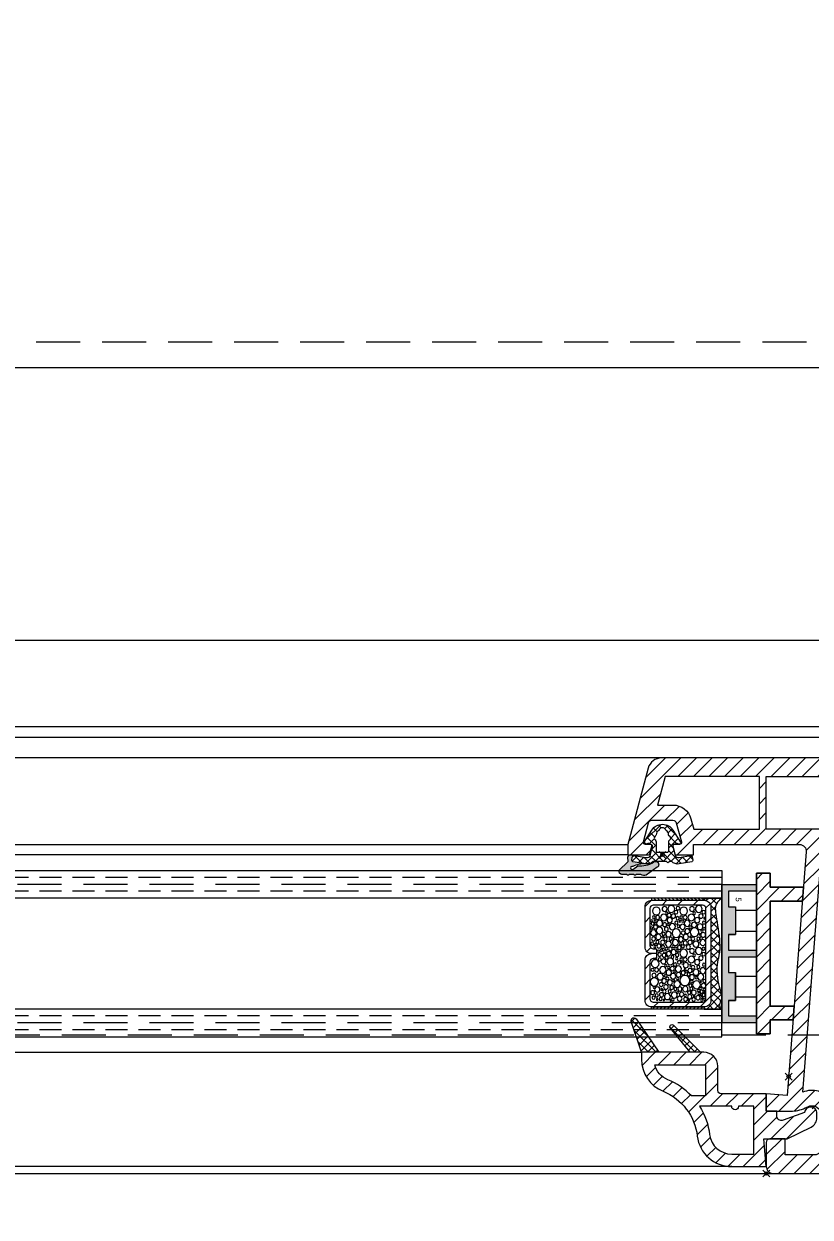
# Model space of a CAD drawing. Header units: millimetres. Extents: x -20000 to 230000, y -17405 to 25402.
# Drawn here: x 55168.9 to 55282.3, y -5978.4 to -5806.1 of the extents above; entities that cross this region are included whole.
import ezdxf

# ---------------------------------------------------------------- set-up
doc = ezdxf.new("R2010")
doc.units = ezdxf.units.MM
doc.header["$PDMODE"] = 35
doc.header["$PDSIZE"] = 0.5
doc.linetypes.add('ACAD_ISO07W100', pattern=[3, 0, -3])
doc.linetypes.add('CACHE', pattern=[9.525, 6.35, -3.175])
doc.layers.get('0').update_dxf_attribs({"lineweight": 13})
doc.layers.get('Defpoints').update_dxf_attribs({"true_color": 0xc2a584})
doc.layers.add('0 - Invisible', color=43, linetype='Continuous', lineweight=0, plot=False)
for name, color, linetype, lineweight in [('1 - Acier', 160, 'Continuous', 13), ('1 - INTERROMPU', 253, 'CACHE', 13), ('1 - Joint', 7, 'Continuous', 13), ('1 - PVC', 7, 'Continuous', 13), ('1 - Silicone', 40, 'Continuous', 13), ('1 - Vitrage', 252, 'Continuous', 13)]:
    doc.layers.add(name, color=color, linetype=linetype, lineweight=lineweight)
doc.layers.add('1 - Cache', color=7, linetype='Continuous', lineweight=0, true_color=0xffffff)
doc.styles.get("Standard").update_dxf_attribs({"font": 'ARIALUNI.TTF'})
doc.styles.add('Texte Poralu', font='tahomabd.ttf')
doc.dimstyles.new('30 - 1000', dxfattribs={"dimtxt": 10, "dimasz": 10, "dimexe": 5, "dimexo": 2.5, "dimgap": 5, "dimtad": 1, "dimdec": 1, "dimtxsty": 'Texte Poralu', "dimcen": 5, "dimazin": 0, "dimtfac": 1, "dimtdec": 1, "dimtmove": 0, "dimatfit": 3, "dimfxl": 1, "dimarcsym": 0})
pattern_1 = [(45, (-2912.3842, -784.6884), (-0.561266, 0.561266), []), (135, (-2912.3842, -784.6884), (-0.561266, -0.561266), [])]

# ---------------------------------------------------------------- blocks, each defined once
blk = doc.blocks.new('*U291')
at = {"layer": '1 - Acier'}
h = blk.add_hatch(dxfattribs=at)
h.set_pattern_fill('ANSI31', color=256, scale=0.5, style=0)
h.set_pattern_definition([(45, (-53.198, 0), (-1.12253, 1.12253), [])])
h.paths.add_polyline_path([(-1.19, 10.35, -0.414214), (-0.71, 9.87), (-0.71, 9.39), (0, 9.39), (0, 10.11, 0.414214), (-0.95, 11.06), (-6.75, 11.06, 0.414214), (-7.7, 10.11), (-7.7, 2.51, 0.414214), (-6.75, 1.56), (6.75, 1.56, 0.414214), (7.7, 2.51), (7.7, 10.11, 0.414214), (6.75, 11.06), (0.95, 11.06, 0.414214), (0, 10.11), (0, 9.39), (0.71, 9.39), (0.71, 9.87, -0.414214), (1.19, 10.35), (6.51, 10.35, -0.414214), (6.99, 9.87), (6.99, 2.75, -0.414214), (6.51, 2.27), (-6.51, 2.27, -0.414214), (-6.99, 2.75), (-6.99, 9.87, -0.414214), (-6.51, 10.35)])
at = {"layer": '1 - Silicone'}
h = blk.add_hatch(dxfattribs=at)
h.set_pattern_fill('ANSI31', color=256, scale=3, style=0)
h.set_pattern_definition([(135, (89.45962, 19.9178), (0.265165, 0.265165), [])])
h.paths.add_polyline_path([(-8, 2.51), (-7.7, 2.51), (-7.7, 10.11), (-8, 10.11)])
h = blk.add_hatch(dxfattribs=at)
h.set_pattern_fill('ANSI31', color=256, scale=3, style=0)
h.set_pattern_definition([(45, (-89.45962, 19.9178), (-0.265165, 0.265165), [])])
h.paths.add_polyline_path([(8, 10.11), (7.7, 10.11), (7.7, 2.51), (8, 2.51)])
h = blk.add_hatch(dxfattribs=at)
h.set_pattern_fill('ANSI37', color=256, scale=0.25, style=0)
h.set_pattern_definition([(45, (-53.198, 0), (-0.561266, 0.561266), []), (135, (-53.198, 0), (-0.561266, -0.561266), [])])
edge = h.paths.add_edge_path()
edge.add_arc((-6.75, 2.51), 0.95, 180, 270, ccw=False)
edge.add_line((-7.7, 2.51), (-8, 2.51))
edge.add_line((-8, 2.51), (-8, 0))
edge.add_spline(control_points=[(-8, 0), (-7.75, 0.3), (-7.07, 1.12), (-5.05, 0.73), (-1.23, 0.13), (0.48, 0.41), (1.65, 0.75), (4.92, 0.57), (6.11, -0.43), (7.45, 0.54), (7.9, 0.1), (8, 0)], knot_values=[0, 0, 0, 0, 1.112924, 3.032488, 5.381325, 7.006548, 8.100712, 8.980186, 10.784819, 12.190253, 12.587238, 12.587238, 12.587238, 12.587238], degree=3, periodic=0)
edge.add_line((8, 0), (8, 2.51))
edge.add_line((8, 2.51), (7.7, 2.51))
edge.add_arc((6.75, 2.51), 0.95, -90, 0, ccw=False)
edge.add_line((6.75, 1.56), (-6.75, 1.56))
at = {"layer": '0 - Invisible'}
for p, q in [((-8, 2.51), (-8, 0)), ((8, 2.51), (8, 0))]:
    blk.add_line(p, q, dxfattribs=at)
at = {"layer": '1 - Acier'}
blk.add_lwpolyline([(0, 9.39), (0, 10.11, 0.414214), (-0.95, 11.06), (-6.75, 11.06, 0.414214), (-7.7, 10.11), (-7.7, 2.51, 0.414214), (-6.75, 1.56), (6.75, 1.56, 0.414214), (7.7, 2.51), (7.7, 10.11, 0.414214), (6.75, 11.06), (0.95, 11.06, 0.414214), (0, 10.11)], format="xyb", dxfattribs=at)
blk.add_lwpolyline([(0.71, 9.39), (0.71, 9.87, -0.414214), (1.19, 10.35), (6.51, 10.35, -0.414214), (6.99, 9.87), (6.99, 2.75, -0.414214), (6.51, 2.27), (-6.51, 2.27, -0.414214), (-6.99, 2.75), (-6.99, 9.87, -0.414214), (-6.51, 10.35), (-1.19, 10.35, -0.414214), (-0.71, 9.87), (-0.71, 9.39)], format="xyb", close=True, dxfattribs=at)
at = {"layer": '1 - PVC'}
for centre, radius in [((-6.14, 9.44), 0.563), ((-5.22, 8.34), 0.486), ((-5.22, 9.24), 0.282), ((-5.24, 9.8), 0.205), ((-4.73, 10.08), 0.13), ((-4.7, 9.6), 0.154), ((-4.39, 8.96), 0.435), ((-4.33, 9.97), 0.219), ((-4.32, 9.56), 0.16), ((-3.85, 9.55), 0.293), ((-3.7, 10.13), 0.171), ((-3.32, 8.96), 0.479), ((-2.99, 9.84), 0.435), ((-2.4, 9.14), 0.384), ((-2.4, 8.5), 0.128), ((-2.12, 9.83), 0.286), ((-1.63, 8.52), 0.307), ((-1.66, 9.27), 0.23), ((-1.42, 10.03), 0.232), ((-1.32, 9.57), 0.149), ((-1.09, 9.06), 0.286), ((-0.96, 8.47), 0.236), ((-0.96, 9.65), 0.164), ((-0.48, 8.7), 0.186), ((-0.35, 9.09), 0.156), ((0.14, 8.96), 0.267), ((0.83, 8.93), 0.241), ((1.13, 8.4), 0.358), ((1.44, 9.6), 0.563), ((2.36, 8.5), 0.486), ((2.36, 9.39), 0.282), ((2.34, 9.96), 0.205), ((3.13, 9.76), 0.302), ((3.33, 8.89), 0.472), ((4.09, 9.72), 0.597), ((3.95, 8.32), 0.335), ((4.47, 8.73), 0.282), ((4.87, 9.75), 0.154), ((5.18, 9.29), 0.384), ((5.18, 8.65), 0.128), ((5.64, 9.96), 0.283), ((5.95, 8.68), 0.307), ((6.03, 9.37), 0.243), ((6.36, 9.83), 0.229), ((6.56, 8.8), 0.219), ((6.61, 9.29), 0.138), ((-6.44, 7.27), 0.486), ((-6.44, 8.24), 0.358), ((-5.83, 7.94), 0.179), ((-5.53, 7.57), 0.277), ((-5.42, 6.96), 0.307), ((-4.83, 7.5), 0.384), ((-4.17, 8.23), 0.279), ((-4.22, 7.73), 0.13), ((-3.89, 7.12), 0.435), ((-3.54, 7.99), 0.282), ((-2.95, 6.56), 0.602), ((-2.8, 7.68), 0.397), ((-2.86, 8.38), 0.223), ((-2.12, 8.11), 0.256), ((-2.14, 7.35), 0.23), ((-2.23, 6.89), 0.132), ((-1.6, 6.68), 0.435), ((-1.37, 7.68), 0.435), ((-1.02, 6.94), 0.179), ((-0.68, 7.4), 0.267), ((-0.71, 7.96), 0.186), ((-0.22, 6.94), 0.362), ((-0.3, 8.19), 0.22), ((0.01, 7.65), 0.337), ((0.24, 8.32), 0.276), ((0.49, 7.09), 0.206), ((0.6, 7.94), 0.219), ((1.13, 7.42), 0.486), ((1.6, 6.73), 0.256), ((1.75, 8.09), 0.179), ((2, 7.65), 0.189), ((2.16, 7.12), 0.307), ((2.75, 7.65), 0.384), ((2.65, 6.81), 0.164), ((3.26, 7.02), 0.401), ((3.19, 8.08), 0.209), ((3.59, 7.84), 0.21), ((3.9, 6.94), 0.153), ((4.16, 7.47), 0.361), ((4.4, 6.44), 0.474), ((4.82, 8.05), 0.334), ((4.9, 7.21), 0.276), ((5.11, 6.68), 0.23), ((5.46, 8.27), 0.256), ((5.44, 7.5), 0.23), ((5.98, 6.84), 0.435), ((6.21, 7.83), 0.435), ((6.64, 7.04), 0.195), ((6.72, 8.34), 0.102), ((6.74, 7.37), 0.105), ((-6.55, 6.32), 0.257), ((-6.14, 5.48), 0.563), ((-5.98, 6.58), 0.256), ((-5.22, 5.27), 0.282), ((-5.24, 5.84), 0.205), ((-5.11, 6.37), 0.232), ((-4.7, 5.63), 0.154), ((-4.7, 6.02), 0.138), ((-4.37, 4.98), 0.435), ((-4.47, 6.53), 0.23), ((-3.87, 5.65), 0.37), ((-3.97, 6.23), 0.189), ((-3.24, 4.96), 0.342), ((-2.98, 5.56), 0.277), ((-2.4, 5.17), 0.384), ((-2.06, 5.89), 0.366), ((-1.53, 5.25), 0.309), ((-1.4, 5.97), 0.162), ((-1.04, 5.61), 0.22), ((-0.89, 6.12), 0.276), ((-0.71, 6.6), 0.195), ((-0.07, 5.48), 0.563), ((-0.38, 6.3), 0.181), ((0.21, 6.43), 0.257), ((0.72, 6.5), 0.179), ((0.85, 5.27), 0.282), ((0.83, 5.84), 0.205), ((1.26, 6.14), 0.261), ((1.36, 5.63), 0.154), ((1.67, 5.17), 0.384), ((2.21, 6.25), 0.447), ((2.31, 5.3), 0.138), ((2.62, 5.07), 0.17), ((2.78, 5.56), 0.299), ((3.06, 6.22), 0.338), ((3.88, 5.32), 0.739), ((3.6, 6.37), 0.171), ((5.11, 5.25), 0.387), ((5.11, 6.02), 0.292), ((5.56, 6.32), 0.154), ((5.87, 5.79), 0.309), ((6.03, 5.25), 0.179), ((6.51, 6.07), 0.344), ((6.59, 5.22), 0.286), ((-6.44, 3.31), 0.486), ((-6.44, 4.28), 0.358), ((-5.83, 3.97), 0.179), ((-5.22, 4.38), 0.486), ((-4.83, 3.54), 0.384), ((-4.16, 3.99), 0.381), ((-3.88, 3.12), 0.422), ((-3.8, 4.55), 0.202), ((-3.08, 3.92), 0.63), ((-2.4, 4.53), 0.128), ((-2.12, 4.15), 0.256), ((-2.14, 3.38), 0.23), ((-1.63, 4.56), 0.307), ((-1.37, 3.71), 0.435), ((-0.94, 4.81), 0.309), ((-0.38, 3.31), 0.486), ((-0.38, 4.28), 0.358), ((0.24, 3.97), 0.179), ((0.85, 4.38), 0.486), ((1.24, 3.54), 0.384), ((1.67, 4.53), 0.128), ((1.95, 4.15), 0.256), ((1.93, 3.38), 0.23), ((2.44, 4.56), 0.307), ((2.7, 3.71), 0.435), ((3, 4.76), 0.216), ((3.36, 3.03), 0.463), ((3.4, 4.29), 0.355), ((3.48, 3.68), 0.167), ((4.03, 4.31), 0.192), ((4.5, 3.63), 0.567), ((4.61, 4.52), 0.239), ((5.08, 4.38), 0.236), ((5.31, 3.38), 0.181), ((5.62, 4.02), 0.343), ((5.62, 4.69), 0.243), ((5.77, 3.28), 0.186), ((6.23, 4.61), 0.324), ((6.13, 3.97), 0.106), ((6.38, 3.43), 0.307), ((6.61, 4.05), 0.263), ((6.72, 4.74), 0.114), ((-5.98, 2.61), 0.256), ((-5.42, 3), 0.307), ((-5.1, 2.47), 0.125), ((-4.47, 2.56), 0.23), ((-3.58, 2.47), 0.165), ((-3.24, 2.86), 0.171), ((-2.7, 2.67), 0.343), ((-2.78, 3.14), 0.112), ((-2.21, 2.94), 0.203), ((-1.6, 2.72), 0.435), ((-0.71, 2.61), 0.2), ((0.09, 2.61), 0.256), ((0.65, 3), 0.307), ((1.6, 2.56), 0.23), ((2.47, 2.72), 0.435), ((3.96, 2.51), 0.217), ((4.06, 3), 0.0725), ((4.62, 2.61), 0.33), ((5.03, 3.08), 0.186), ((5.16, 2.51), 0.186), ((5.51, 2.9), 0.232), ((5.54, 2.46), 0.106), ((5.98, 2.61), 0.229), ((6, 3), 0.0923), ((6.33, 2.85), 0.149), ((6.59, 2.54), 0.149), ((6.72, 2.9), 0.156)]:
    blk.add_circle(centre, radius, dxfattribs=at)
at = {"layer": '1 - Silicone'}
for points in [[(-8, 10.11), (-7.7, 10.11), (-7.7, 2.51), (-8, 2.51)], [(8, 10.11), (7.7, 10.11), (7.7, 2.51), (8, 2.51)]]:
    blk.add_lwpolyline(points, close=True, dxfattribs=at)
blk.add_open_spline([(-8, 0), (-7.75, 0.3), (-7.07, 1.12), (-5.05, 0.73), (-1.23, 0.13), (0.48, 0.41), (1.65, 0.75), (4.92, 0.57), (6.11, -0.43), (7.45, 0.54), (7.9, 0.1), (8, 0)], degree=3, knots=[0, 0, 0, 0, 1.112924, 3.032488, 5.381325, 7.006548, 8.100712, 8.980186, 10.784819, 12.190253, 12.587238, 12.587238, 12.587238, 12.587238], dxfattribs=at)
blk = doc.blocks.new('Rehau - Support calle de vitrage')
at = {"layer": '1 - PVC'}
h = blk.add_hatch(dxfattribs=at)
h.set_pattern_fill('ANSI31', color=256, scale=0.5, angle=180, style=0)
h.set_pattern_definition([(225, (-99742.6855, -319414.7135), (1.122532015, -1.122532015), [])])
h.paths.add_polyline_path([(7.57, 4.05), (7.57, 0.6), (9.57, 0.75), (9.57, 4.05), (11.59, 4.05), (11.59, 6.05), (-11.59, 6.05), (-11.59, 4.05), (-9.57, 4.05), (-9.57, -0.75), (-7.57, -0.6), (-7.57, 4.05)])
for p, q in [((-11.59, 4.05), (-11.59, 6.05)), ((-11.59, 6.05), (11.59, 6.05)), ((11.59, 6.05), (11.59, 4.05)), ((-9.57, 4.05), (-11.59, 4.05)), ((-9.57, -0.75), (-9.57, 4.05)), ((7.57, 4.05), (-7.57, 4.05)), ((-7.57, 4.05), (-7.57, -0.6)), ((7.57, 0.6), (7.57, 4.05)), ((11.59, 4.05), (9.57, 4.05)), ((9.57, 4.05), (9.57, 0.75)), ((9.57, 0.75), (7.57, 0.6)), ((-7.57, -0.6), (-9.57, -0.75))]:
    blk.add_line(p, q, dxfattribs=at)
blk.add_lwpolyline([(-11.59, 6.05), (-11.59, 4.05), (-9.57, 4.05), (-9.57, -0.75), (-7.57, -0.6), (-7.57, 4.05), (7.57, 4.05), (7.57, 0.6), (9.57, 0.75), (9.57, 4.05), (11.59, 4.05), (11.59, 6.05)], close=True, dxfattribs=at)
blk = doc.blocks.new('Rehau - Doucine 16.5x18')
at = {"layer": '1 - Joint', "linetype": 'ByBlock'}
h = blk.add_hatch(dxfattribs=at)
h.set_pattern_fill('ANSI37', color=256, scale=0.25, style=0)
h.set_pattern_definition(pattern_1)
h.paths.add_polyline_path([(-8.5, 15.5), (-8.5, 18), (-12.97, 19.48, 0.080019), (-13.1, 19.5, 0.414214), (-13.5, 19.1, 0.24877), (-13.32, 18.77)])
h = blk.add_hatch(dxfattribs=at)
h.set_pattern_fill('ANSI37', color=256, scale=0.25, style=0)
h.set_pattern_definition(pattern_1)
h.paths.add_polyline_path([(-8.5, 9.5), (-8.5, 11), (-12.01, 13.86, 0.631799), (-12.5, 13.62, 0.198912), (-12.41, 13.41)])
at = {"layer": '1 - PVC', "linetype": 'ByBlock'}
h = blk.add_hatch(dxfattribs=at)
h.set_pattern_fill('ANSI31', color=256, scale=0.5, style=0)
h.set_pattern_definition([(45, (-2912.3842, -784.6884), (-1.122532, 1.122532), [])])
h.paths.add_polyline_path([(-3, 7, -0.414214), (-2.5, 6.5), (-2.5, 0), (0, 0), (0, -1.5), (0.66, -1.5, -0.520567), (1.31, -2.44), (0.2, -5.5, 0.381131), (-0.6, -6.4, 0.414214), (0.3, -7.3), (0.94, -7.3, 0.285279), (2.29, -6.46), (4, -3), (4, 0.35), (8, 0), (8, 5, 0.379901), (3.59, 9.96, -0.272736), (-2.87, 14.89, 0.304849), (-7.5, 18), (-8.5, 18), (-8.5, 15.5), (-8.5, 11), (-8.5, 9.5), (-8.5, 9, 0.414214), (-6.5, 7)])
h.paths.add_polyline_path([(-6.7, 8.8), (-6.7, 16.1, -0.237024), (-4.54, 14.21, 0.106788), (-2.2, 10.79), (-2.2, 8.8)], flags=16)
h.paths.add_polyline_path([(-0.7, 9.63, 0.111788), (3.38, 8.18, -0.379901), (6.2, 5), (6.2, 1.8), (-0.7, 1.8), (-0.7, 4, 1), (-0.7, 5)], flags=16)
at = {"layer": '1 - Joint', "linetype": 'ByBlock'}
for points in [[(-8.5, 18), (-12.97, 19.48, 0.080019), (-13.1, 19.5, 0.414214), (-13.5, 19.1, 0.24877), (-13.32, 18.77), (-8.5, 15.5)], [(-8.5, 11), (-12.01, 13.86, 0.172454), (-12.2, 13.92, 0.414214), (-12.5, 13.62, 0.198912), (-12.41, 13.41), (-8.5, 9.5)]]:
    blk.add_lwpolyline(points, format="xyb", dxfattribs=at)
at = {"layer": '1 - PVC', "linetype": 'ByBlock'}
for points in [[(0.3, -7.3, -0.414214), (-0.6, -6.4, -0.381131), (0.2, -5.5), (1.31, -2.44, 0.520567), (0.66, -1.5), (0, -1.5), (0, 0), (-2.5, 0), (-2.5, 6.5, 0.414214), (-3, 7), (-6.5, 7, -0.414214), (-8.5, 9), (-8.5, 9.5), (-8.5, 11), (-8.5, 15.5), (-8.5, 18), (-7.5, 18, -0.304849), (-2.87, 14.89, 0.272736), (3.59, 9.96, -0.379901), (8, 5), (8, 0), (4, 0.35), (4, -3), (2.29, -6.46, -0.285279), (0.94, -7.3)], [(-2.2, 10.79, -0.106788), (-4.54, 14.21, 0.237024), (-6.7, 16.1), (-6.7, 8.8), (-2.2, 8.8)], [(3.38, 8.18, -0.379901), (6.2, 5), (6.2, 1.8), (-0.7, 1.8), (-0.7, 4, 1), (-0.7, 5), (-0.7, 9.63, 0.111788)]]:
    blk.add_lwpolyline(points, format="xyb", close=True, dxfattribs=at)
blk = doc.blocks.new('*U293')
at = {"layer": '1 - Joint', "linetype": 'ByBlock'}
blk.add_hatch(color=256, dxfattribs=at).paths.add_polyline_path([(2.84, 3.14), (2.84, 3.78, 0.57735), (2.84, 4.13), (2.84, 4.79, 0.57735), (2.84, 5.13), (2.84, 5.85, 0.419335), (2.27, 6.28), (0.94, 4.97), (0.31, 5, 0.477659), (0, 4.65), (0.11, 4.02, -0.406954), (0.36, 4.36), (0.75, 4.43, -0.418679), (0.98, 4.27), (1.3, 2.36, -0.125286), (1.66, 4.3, -1.387029), (2.11, 4.3), (1.59, 3.57, -0.153631), (1.05, 1.3, 0.167659), (0.93, 1.03), (0.93, 0.96, 0.744987), (1.78, 0.78), (2.91, 2.37, 0.250622)])
h = blk.add_hatch(dxfattribs=at)
h.set_pattern_fill('ANSI37', color=256, scale=0.25, style=0)
h.paths.add_polyline_path([(0.93, 0.96, -0.041156), (0.93, 1.03), (0.93, 1.36, 0.277105), (1.3, 2.36), (0.98, 4.27, 0.414214), (0.75, 4.43), (0.36, 4.36, 0.406954), (0.11, 4.02), (0.4, 2.34, -0.388879), (0.04, 1.77), (-1.23, 1.43, -0.414214), (-1.53, 1.73), (-1.53, 2.01), (-1.71, 2.01), (-1.54, 2.38, 0.109518), (-1.53, 2.46, 0.414214), (-1.73, 2.66, 0.140872), (-1.83, 2.63), (-3.58, 1.54, 0.258271), (-4.42, 0.01, 0.258271), (-3.58, -1.51), (-1.83, -2.61, 0.140872), (-1.73, -2.64, 0.414214), (-1.53, -2.44, 0.109518), (-1.54, -2.35), (-1.71, -1.99), (-1.53, -1.99), (-1.53, -1.79, -0.414214), (-1.23, -1.49), (0.04, -1.83, -0.388879), (0.4, -2.4), (0.1, -4.07, 0.043661), (0.1, -4.1, 0.36397), (0.27, -4.3), (0.76, -4.39, 0.037727), (0.79, -4.39, 0.370694), (0.99, -4.22), (1.31, -2.39, 0.271381), (0.93, -1.34), (0.93, -0.99, 1), (0.93, -0.59)])
h.paths.add_polyline_path([(-0.37, 0.71), (-0.37, -0.69, -0.414214), (-0.57, -0.89), (-1.9, -0.89, 0.267949), (-2.16, -1.04, -0.267949), (-2.42, -1.19, -0.271324), (-2.68, -1.04, 0.243431), (-2.91, -0.88, -0.210605), (-3.54, -0.52, 0.11634), (-3.65, -0.43, -0.281921), (-3.92, 0.01, -0.281921), (-3.65, 0.46, 0.11634), (-3.54, 0.55, -0.210605), (-2.91, 0.91, 0.243431), (-2.68, 1.06, -0.271324), (-2.42, 1.21, -0.267949), (-2.16, 1.06, 0.267949), (-1.9, 0.91), (-0.57, 0.91, -0.414214)], flags=16)
at = {"layer": '0 - Invisible', "linetype": 'ByBlock'}
blk.add_point((0, 0), dxfattribs=at)
at = {"layer": '1 - Joint', "linetype": 'ByBlock'}
for points in [[(2.11, 4.3), (1.59, 3.57, -0.153631), (1.05, 1.3, 1.13268), (1.78, 0.78), (2.91, 2.37, 0.250622), (2.84, 3.14), (2.84, 3.78, 0.57735), (2.84, 4.13), (2.84, 4.79, 0.57735), (2.84, 5.13), (2.84, 5.85, 0.419335), (2.27, 6.28), (0.94, 4.97), (0.31, 5, 0.477659), (0, 4.65), (0.4, 2.34, -0.388879), (0.04, 1.77), (-1.23, 1.43, -0.414214), (-1.53, 1.73), (-1.53, 2.01), (-1.71, 2.01), (-1.54, 2.38, 0.109518), (-1.53, 2.46, 0.414214), (-1.73, 2.66, 0.140872), (-1.83, 2.63), (-3.58, 1.54, 0.258271), (-4.42, 0.01, 0.258271), (-3.58, -1.51), (-1.83, -2.61, 0.140872), (-1.73, -2.64, 0.414214), (-1.53, -2.44, 0.109518), (-1.54, -2.35), (-1.71, -1.99), (-1.53, -1.99), (-1.53, -1.79, -0.414214), (-1.23, -1.49), (0.04, -1.83, -0.388879), (0.4, -2.4), (0.1, -4.07, 0.043661), (0.1, -4.1, 0.36397), (0.27, -4.3), (0.76, -4.39, 0.037727), (0.79, -4.39, 0.370694), (0.99, -4.22), (1.31, -2.39, 0.271381), (0.93, -1.34), (0.93, -0.99, 1), (0.93, -0.59), (0.93, 1.36, 0.277105), (1.3, 2.36, -0.125286), (1.66, 4.3, -1.387029)], [(-3.65, 0.46, 0.11634), (-3.54, 0.55, -0.210605), (-2.91, 0.91, 0.243431), (-2.68, 1.06, -0.271324), (-2.42, 1.21, -0.267949), (-2.16, 1.06, 0.267949), (-1.9, 0.91), (-0.57, 0.91, -0.414214), (-0.37, 0.71), (-0.37, -0.69, -0.414214), (-0.57, -0.89), (-1.9, -0.89, 0.267949), (-2.16, -1.04, -0.267949), (-2.42, -1.19, -0.271324), (-2.68, -1.04, 0.243431), (-2.91, -0.88, -0.210605), (-3.54, -0.52, 0.11634), (-3.65, -0.43, -0.281921), (-3.92, 0.01, -0.281921)]]:
    blk.add_lwpolyline(points, format="xyb", close=True, dxfattribs=at)
blk.add_lwpolyline([(1.3, 2.36), (0.98, 4.27, 0.414214), (0.75, 4.43), (0.36, 4.36, 0.406954), (0.11, 4.02)], format="xyb", dxfattribs=at)
blk = doc.blocks.new('*U289')
at = {"layer": '1 - PVC', "linetype": 'ByBlock', "lineweight": -2}
h = blk.add_hatch(color=0, dxfattribs=at)
h.dxf.hatch_style = 1
h.paths.add_polyline_path([(-2.75, -4), (-0.5, -4), (-0.5, 0), (0.5, 0), (0.5, -4), (2.75, -4), (2.75, -3), (6.75, -3), (6.75, -4), (9, -4), (9, 0), (10, 0), (10, -5), (-10, -5), (-10, 0), (-9, 0), (-9, -4), (-6.75, -4), (-6.75, -3), (-2.75, -3)])
at = {"layer": '1 - PVC', "color": 0, "linetype": 'ByBlock', "lineweight": -2}
for p, q in [((-10, -5), (-10, 0)), ((-10, 0), (-9, 0)), ((-10, 0), (10, 0)), ((-10, -5), (-10, 0)), ((-9, 0), (-9, -4)), ((-9, 0), (-9, -4)), ((-6.25, -3), (-6.25, 0)), ((-3.25, -3), (-3.25, 0)), ((-0.5, -4), (-0.5, 0)), ((-0.5, 0), (0.5, 0)), ((-0.5, -4), (-0.5, 0)), ((0.5, 0), (0.5, -4)), ((0.5, 0), (0.5, -4)), ((3.25, -3), (3.25, 0)), ((6.25, -3), (6.25, 0)), ((9, -4), (9, 0)), ((9, 0), (10, 0)), ((9, -4), (9, 0)), ((10, 0), (10, -5)), ((10, 0), (10, -5)), ((-6.75, -4), (-6.75, -3)), ((-6.75, -3), (-2.75, -3)), ((-6.75, -3), (-2.75, -3)), ((-6.75, -4), (-6.75, -3)), ((-2.75, -3), (-2.75, -4)), ((-2.75, -4), (-2.75, -3)), ((2.75, -4), (2.75, -3)), ((2.75, -3), (6.75, -3)), ((6.75, -3), (2.75, -3)), ((2.75, -4), (2.75, -3)), ((6.75, -3), (6.75, -4)), ((6.75, -4), (6.75, -3)), ((10, -5), (-10, -5)), ((10, -5), (-10, -5)), ((-10, -5), (10, -5)), ((-9, -4), (-6.75, -4)), ((-9, -4), (-6.75, -4)), ((-2.75, -4), (-0.5, -4)), ((-2.75, -4), (-0.5, -4)), ((0.5, -4), (2.75, -4)), ((0.5, -4), (2.75, -4)), ((6.75, -4), (9, -4)), ((6.75, -4), (9, -4))]:
    blk.add_line(p, q, dxfattribs=at)
at = {"color": 0, "linetype": 'ByBlock', "lineweight": -2}
blk.add_text('5', height=0.8, dxfattribs=at).set_placement((-8.12, -2.98))
blk = doc.blocks.new('*U413')
at = {"layer": '0 - Invisible'}
blk.add_point((-5, 520.22), dxfattribs=at)
at = {"layer": '1 - PVC'}
for p, q in [((9, -1), (9, 518)), ((8, 512), (8, 5)), ((-51, 501.88), (-51, 15.12)), ((-8.5, 18), (-8.5, 499)), ((-38.5, 20), (-38.5, 497)), ((-37, 497), (-37, 20))]:
    blk.add_line(p, q, dxfattribs=at)
at = {"layer": '1 - Vitrage', "linetype": 'CACHE', "ltscale": 0.5}
for p, q in [((-33.75, 510.56), (-33.75, 6.44)), ((-31.75, 510.56), (-31.75, 6.44)), ((-13.75, 510.56), (-13.75, 6.44)), ((-11.75, 510.56), (-11.75, 6.44))]:
    blk.add_line(p, q, dxfattribs=at)
at = {"layer": '1 - Vitrage', "linetype": 'CACHE'}
for p, q in [((-32.75, 510.56), (-32.75, 6.44)), ((-12.75, 510.56), (-12.75, 6.44))]:
    blk.add_line(p, q, dxfattribs=at)
at = {"layer": '1 - Vitrage'}
for points in [[(-34.75, 510.56), (-30.75, 510.56), (-30.75, 6.44), (-34.75, 6.44)], [(-10.75, 510.56), (-14.75, 510.56), (-14.75, 6.44), (-10.75, 6.44)]]:
    blk.add_lwpolyline(points, close=True, dxfattribs=at)
at = {"xscale": -1, "rotation": 180}
for name, p in [('Rehau - Doucine 16.5x18', (0, 517)), ('Rehau - Support calle de vitrage', (-22.75, 521.61)), ('*U291', (-22.75, 510.56)), ('*U293', (-37, 502.02))]:
    blk.add_blockref(name, p, dxfattribs=at)
blk.add_blockref('*U289', (-22.75, 515.56))
blk = doc.blocks.new('Rehau - Gamme Performance - Z55')
at = {"layer": '1 - PVC'}
h = blk.add_hatch(dxfattribs=at)
h.set_pattern_fill('ANSI31', color=256, scale=0.5, angle=90, style=0)
h.set_pattern_definition([(225, (0, 0), (-1.122532, 1.122532), [])])
edge = h.paths.add_edge_path(flags=16)
edge.add_line((-65.87, 51.2), (-65.47, 49.7))
edge.add_line((-65.47, 49.7), (-56, 49.7))
edge.add_line((-56, 49.7), (-56, 57.3))
edge.add_line((-56, 57.3), (-69.58, 57.3))
edge.add_line((-69.58, 57.3), (-70.68, 53.2))
edge.add_line((-70.68, 53.2), (-68.48, 53.2))
edge.add_arc((-68.48, 50.5), 2.7, 15, 90, ccw=False)
h.paths.add_polyline_path([(-27.2, 57.3), (-27.2, 49.7), (-55, 49.7), (-55, 57.3)], flags=16)
edge = h.paths.add_edge_path()
edge.add_line((-52.3, 5), (-54.5, 5))
edge.add_arc((-54.5, 4.5), 0.5, 90, 180)
edge.add_line((-55, 4.5), (-55, 1))
edge.add_arc((-54, 1), 1, 180, 270)
edge.add_line((-54, 0), (-2, 0))
edge.add_arc((-2, 2), 2, 270, 360)
edge.add_line((0, 2), (0, 14))
edge.add_line((0, 14), (-3.01, 14))
edge.add_arc((-3.01, 13.8), 0.2, 90, 165)
edge.add_line((-3.2, 13.85), (-3.49, 12.75))
edge.add_arc((-3.3, 12.7), 0.2, 165, 270)
edge.add_line((-3.3, 12.5), (-2.3, 12.5))
edge.add_arc((-2.3, 12.2), 0.3, 0, 90, ccw=False)
edge.add_line((-2, 12.2), (-2, 9.5))
edge.add_arc((-2.5, 9.5), 0.5, -90, 0, ccw=False)
edge.add_line((-2.5, 9), (-6.52, 9))
edge.add_arc((-6.52, 9.5), 0.5, 195, 270, ccw=False)
edge.add_line((-7, 9.37), (-7.74, 12.12))
edge.add_arc((-7.45, 12.2), 0.3, 90, 195, ccw=False)
edge.add_line((-7.45, 12.5), (-6.7, 12.5))
edge.add_arc((-6.7, 12.7), 0.2, 270, 375)
edge.add_line((-6.51, 12.75), (-6.8, 13.85))
edge.add_arc((-6.99, 13.8), 0.2, 15, 90)
edge.add_line((-6.99, 14), (-20, 14))
edge.add_line((-20, 14), (-20, 21.9))
edge.add_line((-20, 21.9), (-22.2, 21.9))
edge.add_line((-22.2, 21.9), (-22.2, 23.24))
edge.add_line((-22.2, 23.24), (-24, 23.9))
edge.add_line((-24, 23.9), (-24, 21.75))
edge.add_line((-24, 21.75), (-30.3, 21.75))
edge.add_arc((-30.3, 23.25), 1.5, 180, 270, ccw=False)
edge.add_line((-31.8, 23.25), (-31.8, 29.5))
edge.add_line((-31.8, 29.5), (-32.3, 30))
edge.add_line((-32.3, 30), (-31.8, 30.5))
edge.add_line((-31.8, 30.5), (-31.8, 36.75))
edge.add_arc((-30.3, 36.75), 1.5, 90, 180, ccw=False)
edge.add_line((-30.3, 38.25), (-24, 38.25))
edge.add_line((-24, 38.25), (-24, 36.1))
edge.add_line((-24, 36.1), (-22.2, 36.76))
edge.add_line((-22.2, 36.76), (-22.2, 38.1))
edge.add_line((-22.2, 38.1), (-20, 38.1))
edge.add_line((-20, 38.1), (-20, 51.7))
edge.add_line((-20, 51.7), (-21, 51.7))
edge.add_line((-21, 51.7), (-21, 50.7))
edge.add_line((-21, 50.7), (-25, 50.7))
edge.add_line((-25, 50.7), (-25, 57))
edge.add_arc((-24, 57), 1, 90, 180, ccw=False)
edge.add_line((-24, 58), (-22, 58))
edge.add_line((-22, 58), (-22, 57.5))
edge.add_line((-22, 57.5), (-20.5, 57.5))
edge.add_line((-20.5, 57.5), (-20.5, 59))
edge.add_arc((-21.5, 59), 1, 0, 90)
edge.add_line((-21.5, 60), (-30, 60))
edge.add_line((-30, 60), (-70.12, 60))
edge.add_arc((-70.12, 58), 2, 90, 165)
edge.add_line((-72.05, 58.52), (-75, 47.5))
edge.add_line((-75, 47.5), (-75, 46))
edge.add_line((-75, 46), (-71.99, 46))
edge.add_arc((-71.99, 46.2), 0.2, 270, 345)
edge.add_line((-71.8, 46.15), (-71.51, 47.25))
edge.add_arc((-71.7, 47.3), 0.2, 345, 450)
edge.add_line((-71.7, 47.5), (-72.45, 47.5))
edge.add_arc((-72.45, 47.8), 0.3, 165, 270, ccw=False)
edge.add_line((-72.74, 47.88), (-72, 50.63))
edge.add_arc((-71.52, 50.5), 0.5, 90, 165, ccw=False)
edge.add_line((-71.52, 51), (-68.48, 51))
edge.add_arc((-68.48, 50.5), 0.5, 15, 90, ccw=False)
edge.add_line((-68, 50.63), (-67.26, 47.88))
edge.add_arc((-67.55, 47.8), 0.3, -90, 15, ccw=False)
edge.add_line((-67.55, 47.5), (-68.3, 47.5))
edge.add_arc((-68.3, 47.3), 0.2, 90, 195)
edge.add_line((-68.49, 47.25), (-68.2, 46.15))
edge.add_arc((-68.01, 46.2), 0.2, 195, 270)
edge.add_line((-68.01, 46), (-65.5, 46))
edge.add_line((-65.5, 46), (-65.5, 47.5))
edge.add_line((-65.5, 47.5), (-50.23, 47.5))
edge.add_arc((-50.23, 46.5), 1, -4.5, 90, ccw=False)
edge.add_line((-49.23, 46.42), (-52, 11.24))
edge.add_line((-52, 11.24), (-55, 11.5))
edge.add_line((-55, 11.5), (-55, 9))
edge.add_line((-55, 9), (-51.51, 9))
edge.add_arc((-51.51, 14), 5, 270, 295)
edge.add_line((-49.4, 9.47), (-48.93, 9.69))
edge.add_arc((-48.42, 8.6), 1.2, 74.2089, 115, ccw=False)
edge.add_arc((-48.5, 8.31), 1.5, 0, 74.2089, ccw=False)
edge.add_line((-47, 8.31), (-47, 3.7))
edge.add_arc((-48, 3.7), 1, -90, 0, ccw=False)
edge.add_line((-48, 2.7), (-52.3, 2.7))
edge.add_line((-52.3, 2.7), (-52.3, 5))
edge = h.paths.add_edge_path(flags=16)
edge.add_arc((-35.8, 28.5), 1, 180, 270)
edge.add_line((-35.8, 27.5), (-34, 27.5))
edge.add_line((-34, 27.5), (-34, 23.25))
edge.add_arc((-34, 23.05), 0.2, 90, 180)
edge.add_line((-34.2, 23.05), (-34.2, 2.7))
edge.add_line((-34.2, 2.7), (-44.8, 2.7))
edge.add_line((-44.8, 2.7), (-44.8, 4.2))
edge.add_line((-44.8, 4.2), (-44.8, 5.8))
edge.add_line((-44.8, 5.8), (-44.8, 8.31))
edge.add_arc((-48.5, 8.31), 3.7, 360, 434.2089)
edge.add_arc((-48.42, 8.6), 3.4, 74.2089, 113.1443)
edge.add_line((-49.75, 11.73), (-49.17, 19.1))
edge.add_line((-49.17, 19.1), (-46.9, 48.04))
edge.add_arc((-46.4, 48), 0.5, 90, 175.5, ccw=False)
edge.add_line((-46.4, 48.5), (-31.9, 48.5))
edge.add_line((-31.9, 48.5), (-22.2, 48.5))
edge.add_line((-22.2, 48.5), (-22.2, 40.45))
edge.add_line((-22.2, 40.45), (-30.3, 40.45))
edge.add_arc((-30.3, 36.75), 3.7, 90, 180)
edge.add_line((-34, 36.75), (-34, 32.5))
edge.add_line((-34, 32.5), (-35.8, 32.5))
edge.add_arc((-35.8, 31.5), 1, 90, 180)
edge.add_line((-36.8, 31.5), (-36.8, 30.9))
edge.add_line((-36.8, 30.9), (-34, 30.9))
edge.add_line((-34, 30.9), (-34, 29.1))
edge.add_line((-34, 29.1), (-36.8, 29.1))
edge.add_line((-36.8, 29.1), (-36.8, 28.5))
edge = h.paths.add_edge_path(flags=16)
edge.add_line((-22.2, 2.7), (-22.2, 19.55))
edge.add_line((-22.2, 19.55), (-30.3, 19.55))
edge.add_arc((-30.3, 23.25), 3.7, 223.1363, 270, ccw=False)
edge.add_line((-33, 20.72), (-33, 2.7))
edge.add_line((-33, 2.7), (-22.2, 2.7))
h.paths.add_polyline_path([(-13, 11.8), (-13, 2.7), (-21.2, 2.7), (-21.2, 11.8)], flags=16)
edge = h.paths.add_edge_path(flags=16)
edge.add_arc((-6.52, 9.5), 2.7, 195, 270, ccw=False)
edge.add_line((-9.13, 8.8), (-9.93, 11.8))
edge.add_line((-9.93, 11.8), (-12, 11.8))
edge.add_line((-12, 11.8), (-12, 2.7))
edge.add_line((-12, 2.7), (-2.7, 2.7))
edge.add_line((-2.7, 2.7), (-2.7, 6.8))
edge.add_line((-2.7, 6.8), (-6.52, 6.8))
at = {"layer": '0 - Invisible'}
for p in [(-69.98, 46), (-22.19, 30), (-8, 17), (-51.78, 14), (-4.99, 14), (-55, 0), (0, 0)]:
    blk.add_point(p, dxfattribs=at)
at = {"layer": '1 - PVC', "linetype": 'ByBlock', "flags": 128}
for points in [[(-52.3, 5), (-54.5, 5, 0.414214), (-55, 4.5), (-55, 1, 0.414214), (-54, 0), (-2, 0, 0.414214), (0, 2), (0, 14), (-3.01, 14, 0.339454), (-3.2, 13.85), (-3.49, 12.75, 0.493145), (-3.3, 12.5), (-2.3, 12.5, -0.414214), (-2, 12.2), (-2, 9.5, -0.414214), (-2.5, 9), (-6.52, 9, -0.339454), (-7, 9.37), (-7.74, 12.12, -0.493145), (-7.45, 12.5), (-6.7, 12.5, 0.493145), (-6.51, 12.75), (-6.8, 13.85, 0.339454), (-6.99, 14), (-20, 14), (-20, 21.9), (-22.2, 21.9), (-22.2, 23.24), (-24, 23.9), (-24, 21.75), (-30.3, 21.75, -0.414214), (-31.8, 23.25), (-31.8, 29.5), (-32.3, 30), (-31.8, 30.5), (-31.8, 36.75, -0.414214), (-30.3, 38.25), (-24, 38.25), (-24, 36.1), (-22.2, 36.76), (-22.2, 38.1), (-20, 38.1), (-20, 51.7), (-21, 51.7), (-21, 50.7), (-25, 50.7), (-25, 57, -0.414214), (-24, 58), (-22, 58), (-22, 57.5), (-20.5, 57.5), (-20.5, 59, 0.414214), (-21.5, 60), (-30, 60), (-70.12, 60, 0.339454), (-72.05, 58.52), (-75, 47.5), (-75, 46), (-71.99, 46, 0.339454), (-71.8, 46.15), (-71.51, 47.25, 0.493145), (-71.7, 47.5), (-72.45, 47.5, -0.493145), (-72.74, 47.88), (-72, 50.63, -0.339454), (-71.52, 51), (-68.48, 51, -0.339454), (-68, 50.63), (-67.26, 47.88, -0.493145), (-67.55, 47.5), (-68.3, 47.5, 0.493145), (-68.49, 47.25), (-68.2, 46.15, 0.339454), (-68.01, 46), (-65.5, 46), (-65.5, 47.5), (-50.23, 47.5, -0.437409), (-49.23, 46.42), (-52, 11.24), (-55, 11.5), (-55, 9), (-51.51, 9, 0.109518), (-49.4, 9.47), (-48.93, 9.69, -0.179888), (-48.09, 9.75, -0.335609), (-47, 8.31), (-47, 3.7, -0.414214), (-48, 2.7), (-52.3, 2.7)], [(-65.87, 51.2), (-65.47, 49.7), (-56, 49.7), (-56, 57.3), (-69.58, 57.3), (-70.68, 53.2), (-68.48, 53.2, -0.339454)], [(-36.8, 28.5, 0.414214), (-35.8, 27.5), (-34, 27.5), (-34, 23.25, 0.414214), (-34.2, 23.05), (-34.2, 2.7), (-44.8, 2.7), (-44.8, 4.2), (-44.8, 5.8), (-44.8, 8.31, 0.335609), (-47.49, 11.87, 0.171541), (-49.75, 11.73), (-49.17, 19.1), (-46.9, 48.04, -0.391392), (-46.4, 48.5), (-31.9, 48.5), (-22.2, 48.5), (-22.2, 40.45), (-30.3, 40.45, 0.414214), (-34, 36.75), (-34, 32.5), (-35.8, 32.5, 0.414214), (-36.8, 31.5), (-36.8, 30.9), (-34, 30.9), (-34, 29.1), (-36.8, 29.1)], [(-22.2, 2.7), (-22.2, 19.55), (-30.3, 19.55, -0.20738), (-33, 20.72), (-33, 2.7)], [(-6.52, 6.8, -0.339454), (-9.13, 8.8), (-9.93, 11.8), (-12, 11.8), (-12, 2.7), (-2.7, 2.7), (-2.7, 6.8)]]:
    blk.add_lwpolyline(points, format="xyb", close=True, dxfattribs=at)
at = {"layer": '1 - PVC', "linetype": 'ByBlock'}
for points in [[(-27.2, 57.3), (-27.2, 49.7), (-55, 49.7), (-55, 57.3)], [(-13, 11.8), (-13, 2.7), (-21.2, 2.7), (-21.2, 11.8)]]:
    blk.add_lwpolyline(points, close=True, dxfattribs=at)
blk = doc.blocks.new('*U412')
at = {"layer": '1 - PVC'}
for p, q in [((15.12, 60), (595.88, 60)), ((591, 47.5), (20, 47.5)), ((20, 46), (591, 46))]:
    blk.add_line(p, q, dxfattribs=at)
blk.add_blockref('Rehau - Gamme Performance - Z55', (619, -17))
blk = doc.blocks.new('*U146')
at = {"layer": '1 - Cache', "linetype": 'ByBlock'}
h = blk.add_hatch(color=256, dxfattribs=at)
h.paths.add_polyline_path([(32.14, -29, 0.414214), (33.64, -27.5), (33.64, -26), (5.64, -26), (5.64, -27.5, 0.414214), (7.14, -29)])
h.paths.add_polyline_path([(24.14, -26), (22.87, -22.95, 0.666426), (16.41, -22.95), (15.14, -26)], flags=16)
h.paths.add_polyline_path([(5.64, -17), (5.64, -26), (15.14, -26), (16.41, -22.95, -0.666426), (22.87, -22.95), (24.14, -26), (33.64, -26), (33.64, -17)])
h = blk.add_hatch(color=256, dxfattribs=at)
edge = h.paths.add_edge_path()
edge.add_ellipse((82.14, -29), major_axis=(80, 0), ratio=0.6875, start_angle=202.4763, end_angle=229.2276, ccw=False)
edge.add_line((8.22, -50.03), (9.68, -75.94))
edge.add_arc((19.64, -73.82), 10.18, 192.0527, 347.9473)
edge.add_line((29.6, -75.94), (29.9, -70.65))
edge = h.paths.add_edge_path()
edge.add_arc((31.14, -31), 1, 0, 90)
edge.add_line((31.14, -30), (8.14, -30))
edge.add_arc((8.14, -31), 1, 90, 180)
edge.add_line((7.14, -31), (8.22, -50.03))
edge.add_ellipse((82.14, -29), major_axis=(80, 0), ratio=0.6875, start_angle=202.4763, end_angle=229.2276)
edge.add_line((29.9, -70.65), (32.14, -31))
at = {"color": 253, "linetype": 'ACAD_ISO07W100', "lineweight": -2, "ltscale": 0.25}
for p, q in [((3.19, -30), (36.09, -30)), ((130.96, -70.99), (120.6, -62.67))]:
    blk.add_line(p, q, dxfattribs=at)
for centre, radius, start, end in [((3.19, -31), 1, 90, 183.1119), ((36.09, -31), 1, 356.8881, 90), ((42.33, -50.12), 10, 154.8734, 239.5803), ((119.97, -63.45), 1, 51.2555, 113.7034), ((70.01, -31.94), 37.96, 241.3976, 275.8174), ((99.17, -46.46), 22.79, 263.3072, 303.2692), ((73.95, -70.69), 1, 72.7314, 95.8174), ((84.29, -37.46), 33.8, 252.7314, 290.3694), ((96.4, -70.09), 1, 83.3072, 110.3694), ((130.34, -71.77), 1, 297.7841, 51.2555)]:
    blk.add_arc(centre, radius, start, end, dxfattribs=at)
blk.add_ellipse((82.14, -29), major_axis=(80, 0), ratio=0.6875, start_param=3.178952, end_param=5.366291, dxfattribs=at)
at = {"color": 253, "linetype": 'ACAD_ISO07W100', "lineweight": -2, "ltscale": 0.25, "extrusion": (0, 0, -1)}
blk.add_ellipse((-42.86, -29), major_axis=(-80, 0), ratio=0.6875, start_param=3.178952, end_param=3.453505, dxfattribs=at)
at = {"color": 253, "linetype": 'ACAD_ISO07W100', "lineweight": -2, "ltscale": 0.25}
for points, knots in [([(37.27, -58.75), (39.25, -59.91), (41.36, -61.01), (46.19, -63.22), (48.95, -64.31), (51.83, -65.26)], [0.8638819, 0.8638819, 0.8638819, 0.8638819, 0.9823886, 0.9823886, 1.1220655, 1.1220655, 1.1220655, 1.1220655]), ([(111.67, -65.51), (114.38, -64.65), (116.98, -63.66), (119.5, -62.57), (119.53, -62.55), (119.57, -62.53)], [2.0070937, 2.0070937, 2.0070937, 2.0070937, 2.1372223, 2.1372223, 2.1391021, 2.1391021, 2.1391021, 2.1391021])]:
    blk.add_open_spline(points, degree=3, knots=knots, dxfattribs=at)
at = {"layer": '1 - Acier', "linetype": 'ByBlock'}
for p, q in [((23.14, 18), (16.14, 18)), ((16.14, -12.15), (16.14, 18)), ((23.14, -12.15), (23.14, 18))]:
    blk.add_line(p, q, dxfattribs=at)
at = {"layer": '1 - PVC', "linetype": 'ByBlock'}
for p, q in [((14.89, -14.15), (15.32, -12.15)), ((23.96, -12.15), (15.32, -12.15)), ((24.39, -14.15), (23.96, -12.15)), ((14.89, -17), (14.89, -14.15)), ((24.39, -14.15), (14.89, -14.15)), ((24.39, -17), (24.39, -14.15)), ((33.64, -17), (5.64, -17)), ((5.64, -17), (5.64, -27.5)), ((33.64, -17), (33.64, -27.5)), ((16.41, -22.95), (15.14, -26)), ((24.14, -26), (22.87, -22.95)), ((5.64, -26), (33.64, -26)), ((7.14, -29), (32.14, -29)), ((7.14, -31), (9.68, -75.94)), ((31.14, -30), (8.14, -30)), ((32.14, -31), (29.6, -75.94))]:
    blk.add_line(p, q, dxfattribs=at)
for centre, radius, start, end in [((19.64, -24.3), 3.5, 22.6389, 157.3611), ((7.14, -27.5), 1.5, 180, 270), ((32.14, -27.5), 1.5, 270, 0), ((8.14, -31), 1, 90, 180), ((31.14, -31), 1, 0, 90), ((19.64, -73.82), 10.18, 192.0527, 347.9473)]:
    blk.add_arc(centre, radius, start, end, dxfattribs=at)
blk = doc.blocks.new('*U440')
at = {"layer": '1 - PVC', "linetype": 'ByBlock'}
blk.add_line((737, 1.3), (8, 1.3), dxfattribs=at)
blk = doc.blocks.new('*D832')
at = {"layer": 'Defpoints', "color": 0, "lineweight": -2, "transparency": 16777216}
blk.add_line((55420, -3505.67), (55455.99, -3505.67), dxfattribs=at)
at = {"layer": 'Defpoints', "color": 0, "transparency": 16777216}
for p in [(55417.5, -3505.67), (55417.5, -3505.67), (50000, -6205.67)]:
    blk.add_point(p, dxfattribs=at)
at = {"layer": 'Defpoints', "color": 0, "transparency": 16777216, "insert": (55439.25, -3495.46), "char_height": 10, "attachment_point": 5, "style": 'Texte Poralu'}
blk.add_mtext('2700', dxfattribs=at)

msp = doc.modelspace()

# ---------------------------------------------------------------- linework, layer by layer
at = {"layer": '1 - INTERROMPU'}
msp.add_line((54660, -5952.07), (55375, -5952.07), dxfattribs=at)
msp.add_lwpolyline([(54667.5, -5832.07), (54667.5, -5832.07), (54667.5, -5802.07), (55367.5, -5802.07), (55367.5, -5832.07), (55367.5, -5832.07), (55367.5, -5852.07), (54667.5, -5852.07)], close=True, dxfattribs=at)

# ---------------------------------------------------------------- block references
for name, p in [('*U440', (54645, -5857.07)), ('*U412', (54712, -5955.07))]:
    msp.add_blockref(name, p)
at = {"rotation": 270}
msp.add_blockref('*U413', (54759, -5963.07), dxfattribs=at)
at = {"xscale": -1}
msp.add_blockref('*U146', (55323, -5955.07), dxfattribs=at)

# ---------------------------------------------------------------- dimensions: what is measured, and where the dimension line sits
at = {"layer": 'Defpoints'}
dim = msp.add_ordinate_dim(feature_location=(55417.5, -3505.67), offset=(0, 0), dtype=0, origin=(50000, -6205.67), dimstyle='30 - 1000', dxfattribs=at)
dim.commit()
dim.dimension.update_dxf_attribs({"geometry": '*D832', "text_midpoint": (55439.25, -3495.46)})

doc.saveas('drawing.dxf')
